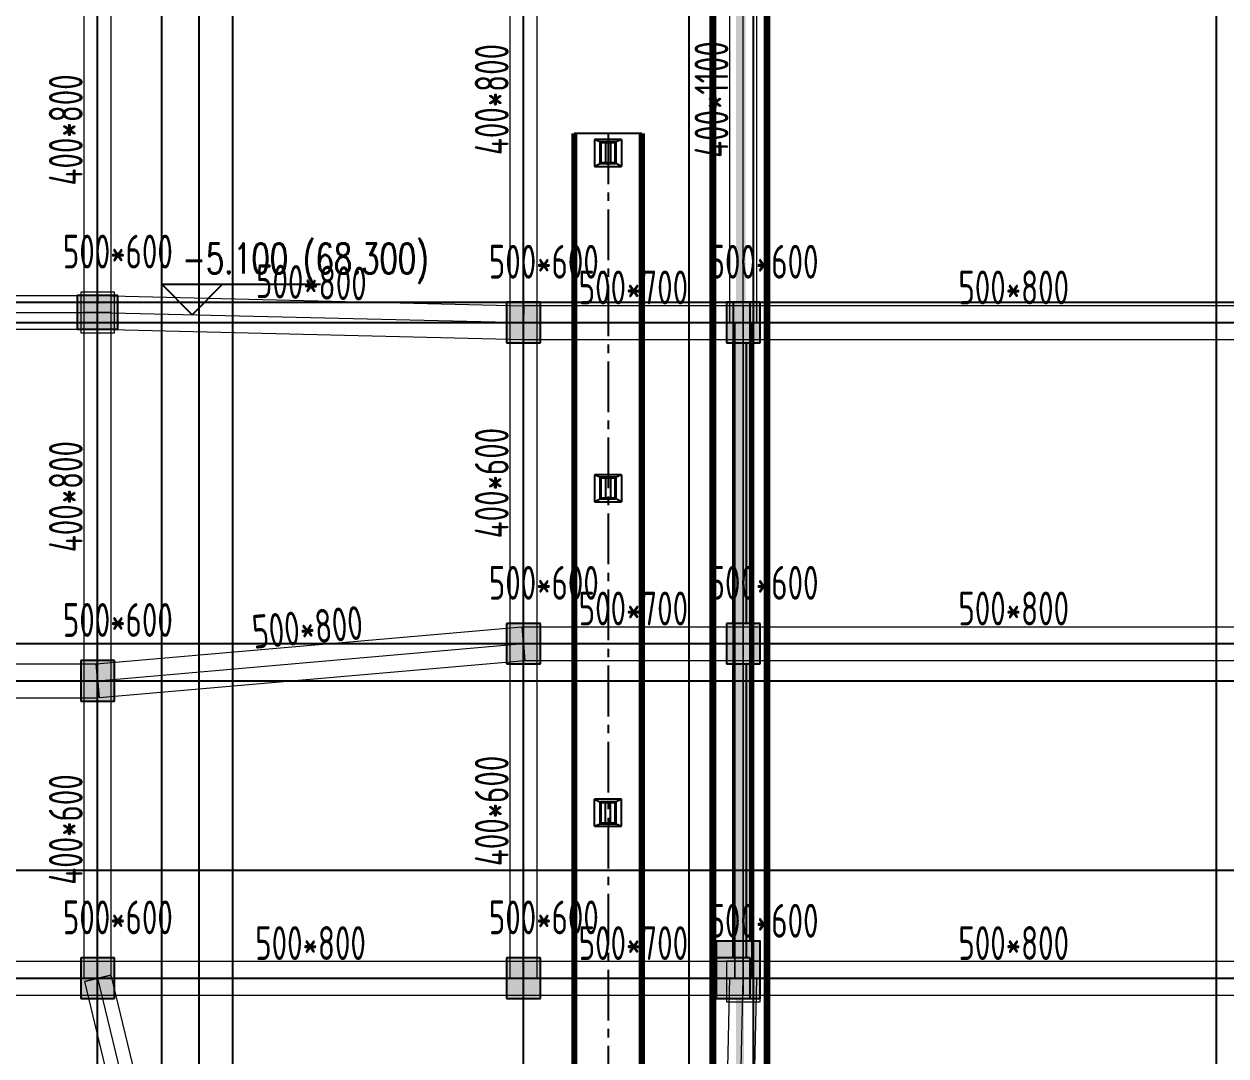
# Model space of a CAD drawing. Extents: x 369444 to 684549, y -549309 to 575337.
# Drawn here: x 488087 to 505864, y 417007 to 432274 of the extents above; entities that cross this region are included whole.
import ezdxf

# ---------------------------------------------------------------- set-up
doc = ezdxf.new("R2010")
doc.units = 0
doc.header["$LTSCALE"] = 1000
doc.header["$MEASUREMENT"] = 0
doc.linetypes.add('CENTER2', pattern=[1.125, 0.75, -0.125, 0.125, -0.125])
doc.linetypes.add('DASH', pattern=[0.35, 0.25, -0.1])
for name, color, linetype, lineweight, true_color in [('-1-0-1', 7, 'Continuous', 0, 0xc0c0c0), ('-1-1-2', 7, 'Continuous', 0, 0xc0c0c0), ('-2-0-1', 1, 'Continuous', 0, 0xff0000), ('-2-1-2', 9, 'Continuous', 0, 0x808080), ('1-6-1', 7, 'Continuous', 0, 0x55ff55), ('1-6-2', 7, 'Continuous', 0, 0x55ff55), ('11-6-1', 2, 'Continuous', 0, 0xffff00), ('11-6-2', 2, 'Continuous', 0, 0xffff00), ('11-6-5', 2, 'Continuous', 0, 0xffff00), ('12-6-1', 4, 'Continuous', 0, 0x00ffff), ('12-6-2', 4, 'Continuous', 0, 0x00ffff), ('12-6-5', 4, 'Continuous', 0, 0x00ffff)]:
    doc.layers.add(name, color=color, linetype=linetype, lineweight=lineweight, true_color=true_color)
for name, color, linetype in [('A-WALL-HATCH', 8, 'Continuous'), ('COLUMN', 9, 'Continuous'), ('DOTE', 1, 'Continuous'), ('DUCT-排烟中心线', 5, 'CENTER2'), ('DUCT-排烟管', 2, 'Continuous'), ('DUCT-排烟管端线', 4, 'Continuous'), ('PUB_HATCH', 8, 'Continuous'), ('WALL', 9, 'Continuous'), ('WINDOW', 4, 'Continuous'), ('景观场地标高', 4, 'Continuous'), ('防火分区线', 7, 'Continuous'), ('风管标注', 3, 'Continuous')]:
    doc.layers.add(name, color=color, linetype=linetype)
doc.styles.add('_TCH_DIM', font='SIMPLEX', dxfattribs={"bigfont": 'GBCBIG'})
doc.styles.add('yjkcad', font='yjkeng.shx', dxfattribs={"width": 0.7, "height": 250, "bigfont": 'yjkchn.shx'})

# ---------------------------------------------------------------- blocks, each defined once
blk = doc.blocks.new('$DorLib2D$00000213')
at = {"color": 0, "linetype": 'DASH', "const_width": 0.02}
blk.add_lwpolyline([(0.5, 0), (-0.5, 0)], dxfattribs=at)
blk = doc.blocks.new('_FZH')
blk.add_lwpolyline([(-0.5, -0.5), (0.5, -0.5), (0.5, 0.5), (-0.5, 0.5)], close=True)
at = {"layer": 'PUB_HATCH'}
blk.add_solid([(-0.5, -0.5), (0.5, -0.5), (-0.5, 0.5), (0.5, 0.5)], dxfattribs=at)
blk = doc.blocks.new('N-风管')
at = {"color": 0}
for p, q in [((38489332569.553642, 3905524999.573709, 2600), (38489332480.664757, 3905525039.573709, 2600)), ((38489332480.664757, 3905525039.573709, 2600), (38489332480.664757, 3905524639.573709, 2600)), ((38489332880.664757, 3905525039.573709, 2600), (38489332480.664757, 3905525039.573709, 2600)), ((38489332643.627724, 3905524999.573709, 2600), (38489332643.627724, 3905524687.573709, 2600)), ((38489332717.701797, 3905524999.573709, 2600), (38489332717.701797, 3905524687.573709, 2600)), ((38489332880.664757, 3905525039.573709, 2600), (38489332791.775871, 3905524999.573709, 2600)), ((38489332480.664757, 3905524639.573709, 2600), (38489332569.553642, 3905524687.573709, 2600)), ((38489332880.664757, 3905524639.573709, 2600), (38489332791.775871, 3905524687.573709, 2600)), ((38489332480.664757, 3905524639.573709, 2600), (38489332880.664757, 3905524639.573709, 2600)), ((38489332569.553642, 3905520040.073709, 2600), (38489332480.664757, 3905520080.073709, 2600)), ((38489332480.664757, 3905520080.073709, 2600), (38489332480.664757, 3905519680.073709, 2600)), ((38489332880.664757, 3905520080.073709, 2600), (38489332480.664757, 3905520080.073709, 2600)), ((38489332880.664757, 3905520080.073709, 2600), (38489332791.775871, 3905520040.073709, 2600)), ((38489332643.627724, 3905520040.073709, 2600), (38489332643.627724, 3905519728.073709, 2600)), ((38489332717.701797, 3905520040.073709, 2600), (38489332717.701797, 3905519728.073709, 2600)), ((38489332480.664757, 3905519680.073709, 2600), (38489332569.553642, 3905519728.073709, 2600)), ((38489332880.664757, 3905519680.073709, 2600), (38489332791.775871, 3905519728.073709, 2600)), ((38489332480.664757, 3905519680.073709, 2600), (38489332880.664757, 3905519680.073709, 2600)), ((38489332880.664757, 3905515280.692727, 2600), (38489332480.664757, 3905515280.692727, 2600)), ((38489332480.664757, 3905515280.692727, 2600), (38489332569.553642, 3905515232.692727, 2600)), ((38489332880.664757, 3905515280.692727, 2600), (38489332791.775871, 3905515232.692727, 2600)), ((38489332880.664757, 3905514880.692727, 2600), (38489332880.664757, 3905515280.692727, 2600)), ((38489332643.627724, 3905514920.692727, 2600), (38489332643.627724, 3905515232.692727, 2600)), ((38489332717.701797, 3905514920.692727, 2600), (38489332717.701797, 3905515232.692727, 2600)), ((38489332480.664757, 3905514880.692727, 2600), (38489332569.553642, 3905514920.692727, 2600)), ((38489332791.775871, 3905514920.692727, 2600), (38489332880.664757, 3905514880.692727, 2600)), ((38489332480.664757, 3905514880.692727, 2600), (38489332880.664757, 3905514880.692727, 2600))]:
    blk.add_line(p, q, dxfattribs=at)
at = {"color": 0, "lineweight": 40}
for p, q in [((38489332791.775871, 3905524999.573709, 2600), (38489332569.553642, 3905524999.573709, 2600)), ((38489332569.553642, 3905524687.573709, 2600), (38489332569.553642, 3905524999.573709, 2600)), ((38489332791.775871, 3905524687.573709, 2600), (38489332791.775871, 3905524999.573709, 2600)), ((38489332569.553642, 3905524687.573709, 2600), (38489332791.775871, 3905524687.573709, 2600)), ((38489332791.775871, 3905520040.073709, 2600), (38489332569.553642, 3905520040.073709, 2600)), ((38489332569.553642, 3905519728.073709, 2600), (38489332569.553642, 3905520040.073709, 2600)), ((38489332791.775871, 3905519728.073709, 2600), (38489332791.775871, 3905520040.073709, 2600)), ((38489332569.553642, 3905519728.073709, 2600), (38489332791.775871, 3905519728.073709, 2600)), ((38489332791.775871, 3905515232.692727, 2600), (38489332569.553642, 3905515232.692727, 2600)), ((38489332569.553642, 3905515232.692727, 2600), (38489332569.553642, 3905514920.692727, 2600)), ((38489332791.775871, 3905515232.692727, 2600), (38489332791.775871, 3905514920.692727, 2600)), ((38489332569.553642, 3905514920.692727, 2600), (38489332791.775871, 3905514920.692727, 2600))]:
    blk.add_line(p, q, dxfattribs=at)
at = {"color": 0, "linetype": 'Continuous'}
for p, q in [((38489332880.664757, 3905525039.573709, 2600), (38489332880.664757, 3905524639.573709, 2600)), ((38489332880.664757, 3905520080.073709, 2600), (38489332880.664757, 3905519680.073709, 2600)), ((38489332480.664757, 3905514880.692727, 2600), (38489332480.664757, 3905515280.692727, 2600))]:
    blk.add_line(p, q, dxfattribs=at)
at = {"layer": 'DUCT-排烟中心线', "color": 0}
blk.add_line((38489332680.664757, 3905525129.868409), (38489332680.664757, 3905504180.568378), dxfattribs=at)
at = {"layer": 'DUCT-排烟管', "color": 0, "const_width": 90}
for points in [[(38489332180.664757, 3905525129.868409), (38489332180.664757, 3905504180.568378)], [(38489333180.664757, 3905504180.568378), (38489333180.664757, 3905525129.868409)]]:
    blk.add_lwpolyline(points, dxfattribs=at)
at = {"layer": 'DUCT-排烟管端线', "color": 0}
blk.add_line((38489333180.664757, 3905525129.868409), (38489332180.664757, 3905525129.868409), dxfattribs=at)

msp = doc.modelspace()

# ---------------------------------------------------------------- hatches: boundary and pattern name
at = {"layer": 'A-WALL-HATCH'}
for points in [[(489474.6, 427757), (489474.6, 428257), (488874.6, 428257), (488874.6, 427757)], [(495724.7, 427556.6), (495724.7, 428156.6), (495224.7, 428156.6), (495224.7, 427556.6)], [(498974.7, 427556.6), (498974.7, 428156.6), (498474.7, 428156.6), (498474.7, 427556.6)], [(495724.7, 422806.6), (495724.7, 423406.6), (495224.7, 423406.6), (495224.7, 422806.6)], [(498974.7, 422806.6), (498974.7, 423406.6), (498474.7, 423406.6), (498474.7, 422806.6)], [(489424.7, 422256.6), (489424.7, 422856.6), (488924.7, 422856.6), (488924.7, 422256.6)], [(489424.7, 417856.6), (489424.7, 418456.6), (488924.7, 418456.6), (488924.7, 417856.6)], [(495724.7, 417856.6), (495724.7, 418456.6), (495224.7, 418456.6), (495224.7, 417856.6)], [(498824.6, 417856.7), (498824.6, 418456.7), (498324.6, 418456.7), (498324.6, 417856.7)]]:
    msp.add_hatch(color=256, dxfattribs=at).paths.add_polyline_path(points)
at = {"layer": 'PUB_HATCH'}
msp.add_hatch(color=256, dxfattribs=at).paths.add_polyline_path([(498574.6, 418707), (498824.6, 418707), (498824.6, 428156.6), (498574.6, 428156.6)])

# ---------------------------------------------------------------- linework, layer by layer
at = {"layer": '-1-0-1', "color": 0}
for p in [(489174.3, 428007.1, -3600), (495474.3, 427857.1, -3600), (498724.3, 427857.1, -3600), (495474.3, 423107.1, -3600), (498724.3, 423107.1, -3600), (489174.3, 422557.1, -3600), (489174.3, 418157.1, -3600), (495474.3, 418157.1, -3600), (498724.3, 418157.1, -3600)]:
    msp.add_point(p, dxfattribs=at)
at = {"layer": '-1-1-2', "color": 0}
for p, q in [((489174.3, 428007.1, -3600), (489174.3, 428007.1)), ((495474.3, 427857.1, -3600), (495474.3, 427857.1)), ((498724.3, 427857.1, -3600), (498724.3, 427857.1)), ((495474.3, 423107.1, -3600), (495474.3, 423107.1)), ((498724.3, 423107.1, -3600), (498724.3, 423107.1)), ((489174.3, 422557.1, -3600), (489174.3, 422557.1)), ((489174.3, 418157.1, -3600), (489174.3, 418157.1)), ((495474.3, 418157.1, -3600), (495474.3, 418157.1)), ((498724.3, 418157.1, -3600), (498724.3, 418157.1))]:
    msp.add_line(p, q, dxfattribs=at)
at = {"layer": '-2-0-1', "color": 0}
for p, q in [((495474.3, 427857.1, -3600), (495474.3, 434457.1, -3600)), ((498724.3, 427857.1, -3600), (498724.3, 434457.1, -3600)), ((489174.3, 428007.1, -3600), (489174.3, 433407.1, -3600)), ((484474.3, 428007.1, -3600), (489174.3, 428007.1, -3600)), ((489174.3, 428007.1, -3600), (495474.3, 427857.1, -3600)), ((489174.3, 422557.1, -3600), (489174.3, 428007.1, -3600)), ((495474.3, 427857.1, -3600), (498724.3, 427857.1, -3600)), ((495474.3, 423107.1, -3600), (495474.3, 427857.1, -3600)), ((498724.3, 423107.1, -3600), (498724.3, 427857.1, -3600)), ((498724.3, 427857.1, -3600), (506724.3, 427857.1, -3600)), ((489174.3, 422557.1, -3600), (495474.3, 423107.1, -3600)), ((495474.3, 418157.1, -3600), (495474.3, 423107.1, -3600)), ((495474.3, 423107.1, -3600), (498724.3, 423107.1, -3600)), ((498724.3, 423107.1, -3600), (506724.3, 423107.1, -3600)), ((498724.3, 418157.1, -3600), (498724.3, 423107.1, -3600)), ((483374.3, 422557.1, -3600), (489174.3, 422557.1, -3600)), ((489174.3, 418157.1, -3600), (489174.3, 422557.1, -3600)), ((483374.3, 418157.1, -3600), (489174.3, 418157.1, -3600)), ((489174.3, 418157.1, -3600), (495474.3, 418157.1, -3600)), ((489174.3, 418157.1, -3600), (490774.3, 411557.1, -3600)), ((495474.3, 418157.1, -3600), (498724.3, 418157.1, -3600)), ((498574.3, 411557.1, -3600), (498724.3, 418157.1, -3600)), ((498724.3, 418157.1, -3600), (506724.3, 418157.1, -3600))]:
    msp.add_line(p, q, dxfattribs=at)
at = {"layer": '-2-1-2', "color": 0}
for p, q in [((495474.3, 427857.1), (495474.3, 434457.1)), ((498724.3, 427857.1), (498724.3, 434457.1)), ((489174.3, 428007.1), (489174.3, 433407.1)), ((484474.3, 428007.1), (489174.3, 428007.1)), ((489174.3, 428007.1), (495474.3, 427857.1)), ((489174.3, 422557.1), (489174.3, 428007.1)), ((495474.3, 427857.1), (498724.3, 427857.1)), ((495474.3, 423107.1), (495474.3, 427857.1)), ((498724.3, 423107.1), (498724.3, 427857.1)), ((498724.3, 427857.1), (506724.3, 427857.1)), ((489174.3, 422557.1), (495474.3, 423107.1)), ((495474.3, 418157.1), (495474.3, 423107.1)), ((495474.3, 423107.1), (498724.3, 423107.1)), ((498724.3, 423107.1), (506724.3, 423107.1)), ((498724.3, 418157.1), (498724.3, 423107.1)), ((483374.3, 422557.1), (489174.3, 422557.1)), ((489174.3, 418157.1), (489174.3, 422557.1)), ((483374.3, 418157.1), (489174.3, 418157.1)), ((489174.3, 418157.1), (495474.3, 418157.1)), ((489174.3, 418157.1), (490774.3, 411557.1)), ((495474.3, 418157.1), (498724.3, 418157.1)), ((498574.3, 411557.1), (498724.3, 418157.1)), ((498724.3, 418157.1), (506724.3, 418157.1))]:
    msp.add_line(p, q, dxfattribs=at)
at = {"layer": '1-6-1', "color": 0}
for p, q in [((498599.3, 427857.1, -8700), (498599.3, 423107.1, -8700)), ((498599.3, 427857.1, -5100), (498599.3, 427857.1, -8700)), ((498599.3, 423107.1, -5100), (498599.3, 427857.1, -5100)), ((498599.3, 427857.1, -8700), (498599.3, 427857.1, -5100)), ((498849.3, 427857.1, -8700), (498599.3, 427857.1, -8700)), ((498599.3, 427857.1, -5100), (498849.3, 427857.1, -5100)), ((498849.3, 427857.1, -5100), (498849.3, 423107.1, -5100)), ((498849.3, 427857.1, -8700), (498849.3, 427857.1, -5100)), ((498849.3, 423107.1, -8700), (498849.3, 427857.1, -8700)), ((498849.3, 427857.1, -5100), (498849.3, 427857.1, -8700)), ((498599.3, 423107.1, -8700), (498599.3, 423107.1, -5100)), ((498599.3, 423107.1, -8700), (498599.3, 418157.1, -8700)), ((498599.3, 423107.1, -5100), (498599.3, 423107.1, -8700)), ((498599.3, 418157.1, -5100), (498599.3, 423107.1, -5100)), ((498849.3, 423107.1, -5100), (498849.3, 423107.1, -8700)), ((498849.3, 423107.1, -5100), (498849.3, 418157.1, -5100)), ((498849.3, 423107.1, -8700), (498849.3, 423107.1, -5100)), ((498849.3, 418157.1, -8700), (498849.3, 423107.1, -8700)), ((498599.3, 418157.1, -8700), (498599.3, 418157.1, -5100)), ((498599.3, 418157.1, -8700), (498849.3, 418157.1, -8700)), ((498599.3, 418157.1, -5100), (498599.3, 418157.1, -8700)), ((498849.3, 418157.1, -5100), (498599.3, 418157.1, -5100)), ((498849.3, 418157.1, -5100), (498849.3, 418157.1, -8700)), ((498849.3, 418157.1, -8700), (498849.3, 418157.1, -5100))]:
    msp.add_line(p, q, dxfattribs=at)
at = {"layer": '1-6-2', "color": 0}
for p, q in [((498724.3, 427857.1, -5100), (498724.3, 423107.1, -5100)), ((498724.3, 427857.1, -8700), (498724.3, 427857.1, -5100)), ((498724.3, 423107.1, -8700), (498724.3, 427857.1, -8700)), ((498724.3, 423107.1, -5100), (498724.3, 423107.1, -8700)), ((498724.3, 423107.1, -5100), (498724.3, 418157.1, -5100)), ((498724.3, 423107.1, -8700), (498724.3, 423107.1, -5100)), ((498724.3, 418157.1, -8700), (498724.3, 423107.1, -8700)), ((498724.3, 418157.1, -5100), (498724.3, 418157.1, -8700))]:
    msp.add_line(p, q, dxfattribs=at)
at = {"layer": '11-6-1', "color": 0}
for p, q in [((488924.3, 428307.1), (488924.3, 427707.1)), ((489424.3, 428307.1), (488924.3, 428307.1)), ((488924.3, 428307.1, -3600), (488924.3, 427707.1, -3600)), ((489424.3, 428307.1, -3600), (488924.3, 428307.1, -3600)), ((488924.3, 428307.1, -3600), (488924.3, 428307.1)), ((489424.3, 427707.1), (489424.3, 428307.1)), ((489424.3, 427707.1, -3600), (489424.3, 428307.1, -3600)), ((489424.3, 428307.1, -3600), (489424.3, 428307.1)), ((495224.3, 428157.1), (495224.3, 427557.1)), ((495724.3, 428157.1), (495224.3, 428157.1)), ((495224.3, 428157.1, -3600), (495224.3, 427557.1, -3600)), ((495724.3, 428157.1, -3600), (495224.3, 428157.1, -3600)), ((495224.3, 428157.1, -3600), (495224.3, 428157.1)), ((495724.3, 427557.1), (495724.3, 428157.1)), ((495724.3, 427557.1, -3600), (495724.3, 428157.1, -3600)), ((495724.3, 428157.1, -3600), (495724.3, 428157.1)), ((498474.3, 428157.1), (498474.3, 427557.1)), ((498974.3, 428157.1), (498474.3, 428157.1)), ((498474.3, 428157.1, -3600), (498474.3, 427557.1, -3600)), ((498974.3, 428157.1, -3600), (498474.3, 428157.1, -3600)), ((498474.3, 428157.1, -3600), (498474.3, 428157.1)), ((498974.3, 427557.1), (498974.3, 428157.1)), ((498974.3, 427557.1, -3600), (498974.3, 428157.1, -3600)), ((498974.3, 428157.1, -3600), (498974.3, 428157.1)), ((488924.3, 427707.1), (489424.3, 427707.1)), ((488924.3, 427707.1, -3600), (489424.3, 427707.1, -3600)), ((488924.3, 427707.1, -3600), (488924.3, 427707.1)), ((489424.3, 427707.1, -3600), (489424.3, 427707.1)), ((495224.3, 427557.1), (495724.3, 427557.1)), ((495224.3, 427557.1, -3600), (495724.3, 427557.1, -3600)), ((495224.3, 427557.1, -3600), (495224.3, 427557.1)), ((495724.3, 427557.1, -3600), (495724.3, 427557.1)), ((498474.3, 427557.1), (498974.3, 427557.1)), ((498474.3, 427557.1, -3600), (498974.3, 427557.1, -3600)), ((498474.3, 427557.1, -3600), (498474.3, 427557.1)), ((498974.3, 427557.1, -3600), (498974.3, 427557.1)), ((495224.3, 423407.1), (495224.3, 422807.1)), ((495724.3, 423407.1), (495224.3, 423407.1)), ((495224.3, 423407.1, -3600), (495224.3, 422807.1, -3600)), ((495724.3, 423407.1, -3600), (495224.3, 423407.1, -3600)), ((495224.3, 423407.1, -3600), (495224.3, 423407.1)), ((495724.3, 422807.1), (495724.3, 423407.1)), ((495724.3, 422807.1, -3600), (495724.3, 423407.1, -3600)), ((495724.3, 423407.1, -3600), (495724.3, 423407.1)), ((498474.3, 423407.1), (498474.3, 422807.1)), ((498974.3, 423407.1), (498474.3, 423407.1)), ((498474.3, 423407.1, -3600), (498474.3, 422807.1, -3600)), ((498974.3, 423407.1, -3600), (498474.3, 423407.1, -3600)), ((498474.3, 423407.1, -3600), (498474.3, 423407.1)), ((498974.3, 422807.1), (498974.3, 423407.1)), ((498974.3, 422807.1, -3600), (498974.3, 423407.1, -3600)), ((498974.3, 423407.1, -3600), (498974.3, 423407.1)), ((488924.3, 422857.1), (488924.3, 422257.1)), ((489424.3, 422857.1), (488924.3, 422857.1)), ((488924.3, 422857.1, -3600), (488924.3, 422257.1, -3600)), ((489424.3, 422857.1, -3600), (488924.3, 422857.1, -3600)), ((488924.3, 422857.1, -3600), (488924.3, 422857.1)), ((489424.3, 422257.1), (489424.3, 422857.1)), ((489424.3, 422257.1, -3600), (489424.3, 422857.1, -3600)), ((489424.3, 422857.1, -3600), (489424.3, 422857.1)), ((495224.3, 422807.1), (495724.3, 422807.1)), ((495224.3, 422807.1, -3600), (495724.3, 422807.1, -3600)), ((495224.3, 422807.1, -3600), (495224.3, 422807.1)), ((495724.3, 422807.1, -3600), (495724.3, 422807.1)), ((498474.3, 422807.1), (498974.3, 422807.1)), ((498474.3, 422807.1, -3600), (498974.3, 422807.1, -3600)), ((498474.3, 422807.1, -3600), (498474.3, 422807.1)), ((498974.3, 422807.1, -3600), (498974.3, 422807.1)), ((488924.3, 422257.1), (489424.3, 422257.1)), ((488924.3, 422257.1, -3600), (489424.3, 422257.1, -3600)), ((488924.3, 422257.1, -3600), (488924.3, 422257.1)), ((489424.3, 422257.1, -3600), (489424.3, 422257.1)), ((488924.3, 418457.1), (488924.3, 417857.1)), ((489424.3, 418457.1), (488924.3, 418457.1)), ((488924.3, 418457.1, -3600), (488924.3, 417857.1, -3600)), ((489424.3, 418457.1, -3600), (488924.3, 418457.1, -3600)), ((488924.3, 418457.1, -3600), (488924.3, 418457.1)), ((489424.3, 417857.1), (489424.3, 418457.1)), ((489424.3, 417857.1, -3600), (489424.3, 418457.1, -3600)), ((489424.3, 418457.1, -3600), (489424.3, 418457.1)), ((495224.3, 418457.1), (495224.3, 417857.1)), ((495724.3, 418457.1), (495224.3, 418457.1)), ((495224.3, 418457.1, -3600), (495224.3, 417857.1, -3600)), ((495724.3, 418457.1, -3600), (495224.3, 418457.1, -3600)), ((495224.3, 418457.1, -3600), (495224.3, 418457.1)), ((495724.3, 417857.1), (495724.3, 418457.1)), ((495724.3, 417857.1, -3600), (495724.3, 418457.1, -3600)), ((495724.3, 418457.1, -3600), (495724.3, 418457.1)), ((498474.3, 418407.1, -5100), (498474.3, 417807.1, -5100)), ((498974.3, 418407.1, -5100), (498474.3, 418407.1, -5100)), ((498474.3, 418407.1, -8700), (498474.3, 417807.1, -8700)), ((498974.3, 418407.1, -8700), (498474.3, 418407.1, -8700)), ((498474.3, 418407.1, -8700), (498474.3, 418407.1, -5100)), ((498974.3, 417807.1, -5100), (498974.3, 418407.1, -5100)), ((498974.3, 417807.1, -8700), (498974.3, 418407.1, -8700)), ((498974.3, 418407.1, -8700), (498974.3, 418407.1, -5100)), ((488924.3, 417857.1), (489424.3, 417857.1)), ((488924.3, 417857.1, -3600), (489424.3, 417857.1, -3600)), ((488924.3, 417857.1, -3600), (488924.3, 417857.1)), ((489424.3, 417857.1, -3600), (489424.3, 417857.1)), ((495224.3, 417857.1), (495724.3, 417857.1)), ((495224.3, 417857.1, -3600), (495724.3, 417857.1, -3600)), ((495224.3, 417857.1, -3600), (495224.3, 417857.1)), ((495724.3, 417857.1, -3600), (495724.3, 417857.1)), ((498474.3, 417807.1, -5100), (498974.3, 417807.1, -5100)), ((498474.3, 417807.1, -8700), (498974.3, 417807.1, -8700)), ((498474.3, 417807.1, -8700), (498474.3, 417807.1, -5100)), ((498974.3, 417807.1, -8700), (498974.3, 417807.1, -5100))]:
    msp.add_line(p, q, dxfattribs=at)
at = {"layer": '11-6-2', "color": 0}
for p, q in [((489174.3, 428007.1, -3600), (489174.3, 428007.1)), ((495474.3, 427857.1, -3600), (495474.3, 427857.1)), ((498724.3, 427857.1, -3600), (498724.3, 427857.1)), ((495474.3, 423107.1, -3600), (495474.3, 423107.1)), ((498724.3, 423107.1, -3600), (498724.3, 423107.1)), ((489174.3, 422557.1, -3600), (489174.3, 422557.1)), ((489174.3, 418157.1, -3600), (489174.3, 418157.1)), ((495474.3, 418157.1, -3600), (495474.3, 418157.1)), ((498724.3, 418157.1, -8700), (498724.3, 418157.1, -5100))]:
    msp.add_line(p, q, dxfattribs=at)
at = {"layer": '12-6-1', "color": 0}
for p, q in [((495274.3, 427857.1, -5100), (495274.3, 434457.1, -5100)), ((495274.3, 427857.1, -5900), (495274.3, 434457.1, -5900)), ((495674.3, 427857.1, -5100), (495674.3, 434457.1, -5100)), ((495674.3, 427857.1, -5900), (495674.3, 434457.1, -5900)), ((498524.3, 427857.1, -5100), (498524.3, 434457.1, -5100)), ((498524.3, 427857.1, -6200), (498524.3, 434457.1, -6200)), ((498924.3, 427857.1, -5100), (498924.3, 434457.1, -5100)), ((498924.3, 427857.1, -6200), (498924.3, 434457.1, -6200)), ((488974.3, 428007.1, -5100), (488974.3, 433407.1, -5100)), ((488974.3, 428007.1, -5900), (488974.3, 433407.1, -5900)), ((489374.3, 428007.1, -5100), (489374.3, 433407.1, -5100)), ((489374.3, 428007.1, -5900), (489374.3, 433407.1, -5900)), ((484474.3, 428257.1), (489174.3, 428257.1)), ((484474.3, 428257.1, -700), (489174.3, 428257.1, -700)), ((489180.3, 428257), (489168.4, 427757.1)), ((489168.4, 427757.1, -800), (489180.3, 428257, -800)), ((489174.3, 428257.1), (489174.3, 427757.1)), ((489174.3, 428257.1, -700), (489174.3, 428257.1)), ((489174.3, 427757.1, -700), (489174.3, 428257.1, -700)), ((489180.3, 428257, -800), (489180.3, 428257)), ((489180.3, 428257), (495480.3, 428107)), ((489180.3, 428257, -800), (495480.3, 428107, -800)), ((495480.3, 428107), (495468.4, 427607.1)), ((495468.4, 427607.1, -800), (495480.3, 428107, -800)), ((495474.3, 428107.1), (495474.3, 427607.1)), ((495474.3, 428107.1, -700), (495474.3, 428107.1)), ((495474.3, 427607.1, -700), (495474.3, 428107.1, -700)), ((495474.3, 428107.1), (498724.3, 428107.1)), ((495474.3, 428107.1, -700), (498724.3, 428107.1, -700)), ((495480.3, 428107, -800), (495480.3, 428107)), ((498724.3, 428107.1), (498724.3, 427607.1)), ((498724.3, 428107.1, -700), (498724.3, 428107.1)), ((498724.3, 427607.1, -700), (498724.3, 428107.1, -700)), ((498724.3, 428107.1), (498724.3, 427607.1)), ((498724.3, 428107.1, -800), (498724.3, 428107.1)), ((498724.3, 427607.1, -800), (498724.3, 428107.1, -800)), ((498724.3, 428107.1), (506724.3, 428107.1)), ((498724.3, 428107.1, -800), (506724.3, 428107.1, -800)), ((488974.3, 428007.1, -5100), (489374.3, 428007.1, -5100)), ((488974.3, 428007.1, -5900), (488974.3, 428007.1, -5100)), ((489374.3, 428007.1, -5900), (488974.3, 428007.1, -5900)), ((488974.3, 428007.1, -5100), (489374.3, 428007.1, -5100)), ((488974.3, 428007.1, -5900), (488974.3, 428007.1, -5100)), ((489374.3, 428007.1, -5900), (488974.3, 428007.1, -5900)), ((488974.3, 422557.1, -5100), (488974.3, 428007.1, -5100)), ((488974.3, 422557.1, -5900), (488974.3, 428007.1, -5900)), ((489374.3, 428007.1, -5100), (489374.3, 428007.1, -5900)), ((489374.3, 428007.1, -5100), (489374.3, 428007.1, -5900)), ((489374.3, 422557.1, -5100), (489374.3, 428007.1, -5100)), ((489374.3, 422557.1, -5900), (489374.3, 428007.1, -5900)), ((484474.3, 427757.1), (489174.3, 427757.1)), ((484474.3, 427757.1, -700), (489174.3, 427757.1, -700)), ((489168.4, 427757.1), (489168.4, 427757.1, -800)), ((489168.4, 427757.1), (495468.4, 427607.1)), ((489168.4, 427757.1, -800), (495468.4, 427607.1, -800)), ((489174.3, 427757.1), (489174.3, 427757.1, -700)), ((495274.3, 427857.1, -5100), (495674.3, 427857.1, -5100)), ((495274.3, 427857.1, -5900), (495274.3, 427857.1, -5100)), ((495674.3, 427857.1, -5900), (495274.3, 427857.1, -5900)), ((495274.3, 427857.1, -5100), (495674.3, 427857.1, -5100)), ((495274.3, 427857.1, -5700), (495274.3, 427857.1, -5100)), ((495674.3, 427857.1, -5700), (495274.3, 427857.1, -5700)), ((495274.3, 423107.1, -5100), (495274.3, 427857.1, -5100)), ((495274.3, 423107.1, -5700), (495274.3, 427857.1, -5700)), ((495674.3, 427857.1, -5100), (495674.3, 427857.1, -5900)), ((495674.3, 427857.1, -5100), (495674.3, 427857.1, -5700)), ((495674.3, 423107.1, -5100), (495674.3, 427857.1, -5100)), ((495674.3, 423107.1, -5700), (495674.3, 427857.1, -5700)), ((498524.3, 427857.1, -5100), (498924.3, 427857.1, -5100)), ((498524.3, 427857.1, -6200), (498524.3, 427857.1, -5100)), ((498924.3, 427857.1, -6200), (498524.3, 427857.1, -6200)), ((498924.3, 427857.1, -5100), (498924.3, 427857.1, -6200)), ((495468.4, 427607.1), (495468.4, 427607.1, -800)), ((495474.3, 427607.1), (495474.3, 427607.1, -700)), ((495474.3, 427607.1), (498724.3, 427607.1)), ((495474.3, 427607.1, -700), (498724.3, 427607.1, -700)), ((498724.3, 427607.1), (498724.3, 427607.1, -700)), ((498724.3, 427607.1), (498724.3, 427607.1, -800)), ((498724.3, 427607.1), (506724.3, 427607.1)), ((498724.3, 427607.1, -800), (506724.3, 427607.1, -800)), ((489152.6, 422806.1), (495452.6, 423356.1)), ((489152.6, 422806.1, -800), (495452.6, 423356.1, -800)), ((495452.6, 423356.1), (495496.1, 422858)), ((495452.6, 423356.1, -800), (495452.6, 423356.1)), ((495496.1, 422858, -800), (495452.6, 423356.1, -800)), ((495474.3, 423357.1), (495474.3, 422857.1)), ((495474.3, 423357.1, -700), (495474.3, 423357.1)), ((495474.3, 422857.1, -700), (495474.3, 423357.1, -700)), ((495474.3, 423357.1), (498724.3, 423357.1)), ((495474.3, 423357.1, -700), (498724.3, 423357.1, -700)), ((498724.3, 423357.1), (498724.3, 422857.1)), ((498724.3, 423357.1, -700), (498724.3, 423357.1)), ((498724.3, 422857.1, -700), (498724.3, 423357.1, -700)), ((498724.3, 423357.1), (498724.3, 422857.1)), ((498724.3, 423357.1, -800), (498724.3, 423357.1)), ((498724.3, 422857.1, -800), (498724.3, 423357.1, -800)), ((498724.3, 423357.1), (506724.3, 423357.1)), ((498724.3, 423357.1, -800), (506724.3, 423357.1, -800)), ((495274.3, 423107.1, -5100), (495674.3, 423107.1, -5100)), ((495274.3, 423107.1, -5700), (495274.3, 423107.1, -5100)), ((495674.3, 423107.1, -5700), (495274.3, 423107.1, -5700)), ((495274.3, 418157.1, -5100), (495274.3, 423107.1, -5100)), ((495274.3, 418157.1, -5700), (495274.3, 423107.1, -5700)), ((495274.3, 423107.1, -5100), (495674.3, 423107.1, -5100)), ((495274.3, 423107.1, -5700), (495274.3, 423107.1, -5100)), ((495674.3, 423107.1, -5700), (495274.3, 423107.1, -5700)), ((495674.3, 423107.1, -5100), (495674.3, 423107.1, -5700)), ((495674.3, 418157.1, -5100), (495674.3, 423107.1, -5100)), ((495674.3, 418157.1, -5700), (495674.3, 423107.1, -5700)), ((495674.3, 423107.1, -5100), (495674.3, 423107.1, -5700)), ((483374.3, 422807.1), (489174.3, 422807.1)), ((483374.3, 422807.1, -700), (489174.3, 422807.1, -700)), ((489152.6, 422806.1), (489196.1, 422308)), ((489152.6, 422806.1, -800), (489152.6, 422806.1)), ((489196.1, 422308, -800), (489152.6, 422806.1, -800)), ((489174.3, 422807.1), (489174.3, 422307.1)), ((489174.3, 422807.1, -700), (489174.3, 422807.1)), ((489174.3, 422307.1, -700), (489174.3, 422807.1, -700)), ((489196.1, 422308), (495496.1, 422858)), ((489196.1, 422308, -800), (495496.1, 422858, -800)), ((495474.3, 422857.1), (495474.3, 422857.1, -700)), ((495474.3, 422857.1), (498724.3, 422857.1)), ((495474.3, 422857.1, -700), (498724.3, 422857.1, -700)), ((495496.1, 422858), (495496.1, 422858, -800)), ((498724.3, 422857.1), (498724.3, 422857.1, -700)), ((498724.3, 422857.1), (498724.3, 422857.1, -800)), ((498724.3, 422857.1), (506724.3, 422857.1)), ((498724.3, 422857.1, -800), (506724.3, 422857.1, -800)), ((488974.3, 422557.1, -5100), (489374.3, 422557.1, -5100)), ((488974.3, 422557.1, -5700), (488974.3, 422557.1, -5100)), ((489374.3, 422557.1, -5700), (488974.3, 422557.1, -5700)), ((488974.3, 418157.1, -5100), (488974.3, 422557.1, -5100)), ((488974.3, 418157.1, -5700), (488974.3, 422557.1, -5700)), ((488974.3, 422557.1, -5100), (489374.3, 422557.1, -5100)), ((488974.3, 422557.1, -5900), (488974.3, 422557.1, -5100)), ((489374.3, 422557.1, -5900), (488974.3, 422557.1, -5900)), ((489374.3, 422557.1, -5100), (489374.3, 422557.1, -5700)), ((489374.3, 418157.1, -5100), (489374.3, 422557.1, -5100)), ((489374.3, 418157.1, -5700), (489374.3, 422557.1, -5700)), ((489374.3, 422557.1, -5100), (489374.3, 422557.1, -5900)), ((483374.3, 422307.1), (489174.3, 422307.1)), ((483374.3, 422307.1, -700), (489174.3, 422307.1, -700)), ((489174.3, 422307.1), (489174.3, 422307.1, -700)), ((489196.1, 422308), (489196.1, 422308, -800)), ((483374.3, 418407.1), (489174.3, 418407.1)), ((483374.3, 418407.1, -700), (489174.3, 418407.1, -700)), ((489174.3, 418407.1), (489174.3, 417907.1)), ((489174.3, 418407.1, -700), (489174.3, 418407.1)), ((489174.3, 417907.1, -700), (489174.3, 418407.1, -700)), ((489174.3, 418407.1), (489174.3, 417907.1)), ((489174.3, 418407.1, -800), (489174.3, 418407.1)), ((489174.3, 417907.1, -800), (489174.3, 418407.1, -800)), ((489174.3, 418407.1), (495474.3, 418407.1)), ((489174.3, 418407.1, -800), (495474.3, 418407.1, -800)), ((495474.3, 418407.1), (495474.3, 417907.1)), ((495474.3, 418407.1, -700), (495474.3, 418407.1)), ((495474.3, 417907.1, -700), (495474.3, 418407.1, -700)), ((495474.3, 418407.1), (498724.3, 418407.1)), ((495474.3, 418407.1, -700), (498724.3, 418407.1, -700)), ((495474.3, 418407.1), (495474.3, 417907.1)), ((495474.3, 418407.1, -800), (495474.3, 418407.1)), ((495474.3, 417907.1, -800), (495474.3, 418407.1, -800)), ((498724.3, 418407.1), (498724.3, 417907.1)), ((498724.3, 418407.1, -700), (498724.3, 418407.1)), ((498724.3, 417907.1, -700), (498724.3, 418407.1, -700)), ((498724.3, 418407.1), (498724.3, 417907.1)), ((498724.3, 418407.1, -800), (498724.3, 418407.1)), ((498724.3, 417907.1, -800), (498724.3, 418407.1, -800)), ((498724.3, 418407.1), (506724.3, 418407.1)), ((498724.3, 418407.1, -800), (506724.3, 418407.1, -800)), ((488974.3, 418157.1, -5100), (489374.3, 418157.1, -5100)), ((488974.3, 418157.1, -5700), (488974.3, 418157.1, -5100)), ((489374.3, 418157.1, -5700), (488974.3, 418157.1, -5700)), ((489368.7, 418204.2, -5100), (488979.9, 418109.9, -5100)), ((488979.9, 418109.9, -5900), (489368.7, 418204.2, -5900)), ((489368.7, 418204.2, -5900), (489368.7, 418204.2, -5100)), ((489368.7, 418204.2, -5100), (490968.7, 411604.2, -5100)), ((489368.7, 418204.2, -5900), (490968.7, 411604.2, -5900)), ((489374.3, 418157.1, -5100), (489374.3, 418157.1, -5700)), ((495274.3, 418157.1, -5100), (495674.3, 418157.1, -5100)), ((495274.3, 418157.1, -5700), (495274.3, 418157.1, -5100)), ((495674.3, 418157.1, -5700), (495274.3, 418157.1, -5700)), ((495674.3, 418157.1, -5100), (495674.3, 418157.1, -5700)), ((498374.4, 411561.6, -5100), (498524.4, 418161.6, -5100)), ((498374.4, 411561.6, -6200), (498524.4, 418161.6, -6200)), ((498524.4, 418161.6, -5100), (498924.3, 418152.5, -5100)), ((498524.4, 418161.6, -6200), (498524.4, 418161.6, -5100)), ((498924.3, 418152.5, -6200), (498524.4, 418161.6, -6200)), ((498774.3, 411552.5, -5100), (498924.3, 418152.5, -5100)), ((498774.3, 411552.5, -6200), (498924.3, 418152.5, -6200)), ((498924.3, 418152.5, -5100), (498924.3, 418152.5, -6200)), ((488979.9, 418109.9, -5100), (488979.9, 418109.9, -5900)), ((488979.9, 418109.9, -5100), (490579.9, 411509.9, -5100)), ((488979.9, 418109.9, -5900), (490579.9, 411509.9, -5900)), ((483374.3, 417907.1), (489174.3, 417907.1)), ((483374.3, 417907.1, -700), (489174.3, 417907.1, -700)), ((489174.3, 417907.1), (489174.3, 417907.1, -700)), ((489174.3, 417907.1), (489174.3, 417907.1, -800)), ((489174.3, 417907.1), (495474.3, 417907.1)), ((489174.3, 417907.1, -800), (495474.3, 417907.1, -800)), ((495474.3, 417907.1), (495474.3, 417907.1, -700)), ((495474.3, 417907.1), (498724.3, 417907.1)), ((495474.3, 417907.1, -700), (498724.3, 417907.1, -700)), ((495474.3, 417907.1), (495474.3, 417907.1, -800)), ((498724.3, 417907.1), (498724.3, 417907.1, -700)), ((498724.3, 417907.1), (498724.3, 417907.1, -800)), ((498724.3, 417907.1), (506724.3, 417907.1)), ((498724.3, 417907.1, -800), (506724.3, 417907.1, -800))]:
    msp.add_line(p, q, dxfattribs=at)
at = {"layer": '12-6-2', "color": 0}
for p, q in [((495474.3, 427857.1, -5100), (495474.3, 434457.1, -5100)), ((498724.3, 427857.1, -5100), (498724.3, 434457.1, -5100)), ((489174.3, 428007.1, -5100), (489174.3, 433407.1, -5100)), ((484474.3, 428007.1), (489174.3, 428007.1)), ((489174.3, 422557.1, -5100), (489174.3, 428007.1, -5100)), ((489174.3, 428007.1), (495474.3, 427857.1)), ((495474.3, 423107.1, -5100), (495474.3, 427857.1, -5100)), ((495474.3, 427857.1), (498724.3, 427857.1)), ((498724.3, 427857.1), (506724.3, 427857.1)), ((489174.3, 422557.1), (495474.3, 423107.1)), ((495474.3, 418157.1, -5100), (495474.3, 423107.1, -5100)), ((495474.3, 423107.1), (498724.3, 423107.1)), ((498724.3, 423107.1), (506724.3, 423107.1)), ((483374.3, 422557.1), (489174.3, 422557.1)), ((489174.3, 418157.1, -5100), (489174.3, 422557.1, -5100)), ((483374.3, 418157.1), (489174.3, 418157.1)), ((489174.3, 418157.1, -5100), (490774.3, 411557.1, -5100)), ((489174.3, 418157.1), (495474.3, 418157.1)), ((495474.3, 418157.1), (498724.3, 418157.1)), ((498574.3, 411557.1, -5100), (498724.3, 418157.1, -5100)), ((498724.3, 418157.1), (506724.3, 418157.1))]:
    msp.add_line(p, q, dxfattribs=at)
at = {"layer": 'COLUMN', "color": 8}
for p, q in [((489474.6, 428257), (488874.6, 428257)), ((488874.6, 428257), (488874.6, 427757)), ((489474.6, 427757), (489474.6, 428257)), ((495724.7, 428156.6), (495224.7, 428156.6)), ((495224.7, 428156.6), (495224.7, 427556.6)), ((495724.7, 427556.6), (495724.7, 428156.6)), ((498974.7, 428156.6), (498474.7, 428156.6)), ((498474.7, 428156.6), (498474.7, 427556.6)), ((498974.7, 427556.6), (498974.7, 428156.6)), ((488874.6, 427757), (489474.6, 427757)), ((495224.7, 427556.6), (495724.7, 427556.6)), ((498474.7, 427556.6), (498974.7, 427556.6)), ((495724.7, 423406.6), (495224.7, 423406.6)), ((495224.7, 423406.6), (495224.7, 422806.6)), ((495724.7, 422806.6), (495724.7, 423406.6)), ((498974.7, 423406.6), (498474.7, 423406.6)), ((498474.7, 423406.6), (498474.7, 422806.6)), ((498974.7, 422806.6), (498974.7, 423406.6)), ((489424.7, 422856.6), (488924.7, 422856.6)), ((488924.7, 422856.6), (488924.7, 422256.6)), ((489424.7, 422256.6), (489424.7, 422856.6)), ((495224.7, 422806.6), (495724.7, 422806.6)), ((498474.7, 422806.6), (498974.7, 422806.6)), ((488924.7, 422256.6), (489424.7, 422256.6)), ((489424.7, 418456.6), (488924.7, 418456.6)), ((488924.7, 418456.6), (488924.7, 417856.6)), ((489424.7, 417856.6), (489424.7, 418456.6)), ((495724.7, 418456.6), (495224.7, 418456.6)), ((495224.7, 418456.6), (495224.7, 417856.6)), ((495724.7, 417856.6), (495724.7, 418456.6)), ((498824.6, 418456.7), (498324.6, 418456.7)), ((498324.6, 418456.7), (498324.6, 417856.7)), ((498824.6, 417856.7), (498824.6, 418456.7)), ((488924.7, 417856.6), (489424.7, 417856.6)), ((495224.7, 417856.6), (495724.7, 417856.6)), ((498324.6, 417856.7), (498824.6, 417856.7))]:
    msp.add_line(p, q, dxfattribs=at)
at = {"layer": 'DOTE', "color": 8}
for p, q in [((489174.5, 59364.2), (489174.5, 476704.8)), ((490124.5, 59364.2), (490124.5, 476704.8)), ((490674.5, 59364.2), (490674.5, 476704.8)), ((491174.5, 59364.2), (491174.5, 476704.8)), ((495474.5, 261807), (495474.5, 476704.8)), ((497924.5, 59364.2), (497924.5, 476704.8)), ((498874.5, 59364.2), (498874.5, 476704.8)), ((505724.5, 59364.2), (505724.5, 476704.8))]:
    msp.add_line(p, q, dxfattribs=at)
at = {"layer": 'DOTE', "color": 8, "lineweight": -2}
for p, q in [((377844.4, 428157), (624570.9, 428157)), ((377844.4, 427857), (624570.9, 427857)), ((377844.4, 423107), (624570.9, 423107)), ((377844.4, 422557), (624570.9, 422557)), ((377844.4, 419757), (624570.9, 419757)), ((377844.4, 418157), (624570.9, 418157))]:
    msp.add_line(p, q, dxfattribs=at)
at = {"layer": 'WALL'}
for p, q in [((498824.6, 428156.6), (498574.6, 428156.6)), ((498574.6, 428156.6), (498574.6, 418707)), ((498824.6, 418707), (498824.6, 428156.6))]:
    msp.add_line(p, q, dxfattribs=at)
at = {"layer": 'WALL', "linetype": 'ByBlock'}
for p, q in [((498574.5, 423406.6), (498574.5, 427556.6)), ((498774.5, 423406.6), (498774.5, 427556.6)), ((498574.5, 418456.7), (498574.5, 422806.6)), ((498774.5, 418456.7), (498774.5, 422806.6)), ((498574.5, 417856.7), (498574.5, 417856.6)), ((498574.5, 417856.6), (498774.5, 417856.6)), ((498774.5, 417856.6), (498774.5, 417856.7))]:
    msp.add_line(p, q, dxfattribs=at)
at = {"layer": '景观场地标高'}
for p, q in [((490573.5, 427973.7), (490123.5, 428423.7)), ((490123.5, 428423.7), (492471, 428423.7)), ((490573.5, 427973.7), (491023.5, 428423.7))]:
    msp.add_line(p, q, dxfattribs=at)
at = {"layer": '防火分区线', "color": 2, "linetype": 'DASH', "ltscale": 8, "const_width": 100}
for points in [[(498274.5, 451107), (498274.5, 406256.7)], [(499074.5, 450307), (499074.5, 407056.7)]]:
    msp.add_lwpolyline(points, dxfattribs=at)
at = {"layer": '防火分区线', "color": 130, "linetype": 'DASH', "ltscale": 8, "const_width": 100}
for points in [[(498274.5, 407056.8), (498274.5, 451107)], [(499074.5, 406256.7), (499074.5, 450307)]]:
    msp.add_lwpolyline(points, dxfattribs=at)

# ---------------------------------------------------------------- block references
at = {"layer": 'WALL', "xscale": 650.0017318725586, "yscale": 850.0000600814819, "zscale": 850.0000600814819}
msp.add_blockref('_FZH', (498649.6, 418282, 96.8), dxfattribs=at)
at = {"layer": 'WINDOW', "linetype": 'ByBlock', "lineweight": -2, "rotation": 270}
for p, xscale, yscale, zscale in [((498674.5, 431156.6), -6000.004703044891, 6000.004703044891, 6000.004703044891), ((498674.5, 414856.6), -6000, 6000, 6000)]:
    msp.add_blockref('$DorLib2D$00000213', p, dxfattribs=dict(at, xscale=xscale, yscale=yscale, zscale=zscale))
at = {"layer": 'WINDOW', "xscale": 6000, "yscale": 6000, "zscale": -6000, "rotation": 90}
msp.add_blockref('$DorLib2D$00000213', (498699.6, 431156.6), dxfattribs=at)
at = {"layer": '风管标注', "color": 8}
msp.add_blockref('N-风管', (-38488835956.2, -3905094473.4), dxfattribs=at)

# ---------------------------------------------------------------- texts
at = {"layer": '11-6-5', "color": 0, "char_height": 500, "attachment_point": 8, "style": 'yjkcad'}
for insert in [(489474.3, 428657.1, -3600), (495774.3, 428507.1, -3600), (499024.3, 428507.1, -3600), (495774.3, 423757.1, -3600), (499024.3, 423757.1, -3600), (489474.3, 423207.1, -3600), (489474.3, 418807.1, -3600), (495774.3, 418807.1, -3600), (499024.3, 418757.1, -3600)]:
    msp.add_mtext('500*600', dxfattribs=dict(at, insert=insert))
at = {"layer": '12-6-5', "color": 0, "char_height": 500, "attachment_point": 8, "style": 'yjkcad'}
for s, insert, rotation in [('400*1100', (498504.3, 431157.1), 90), ('400*800', (495254.3, 431157.1), 90), ('400*800', (488954.3, 430707.1), 90), ('500*800', (492330.7, 428202), 358.63607), ('400*600', (495254.3, 425482.1), 90), ('400*800', (488954.3, 425282.1), 90), ('500*800', (492300.8, 423101), 4.98936), ('400*600', (495254.3, 420632.1), 90), ('400*600', (488954.3, 420357.1), 90)]:
    msp.add_mtext(s, dxfattribs=dict(at, insert=insert, rotation=rotation))
for s, insert in [('500*700', (497099.3, 428127.1)), ('500*800', (502724.3, 428127.1)), ('500*700', (497099.3, 423377.1)), ('500*800', (502724.3, 423377.1)), ('500*800', (492324.3, 418427.1)), ('500*700', (497099.3, 418427.1)), ('500*800', (502724.3, 418427.1))]:
    msp.add_mtext(s, dxfattribs=dict(at, insert=insert))
at = {"layer": '景观场地标高', "color": 7, "style": '_TCH_DIM', "width": 0.705882}
for s, p in [('-5.100', (490426.1, 428581.2)), ('(68.300)', (492211.1, 428581.2))]:
    msp.add_text(s, height=446.25, dxfattribs=at).set_placement(p)

doc.saveas('drawing.dxf')
